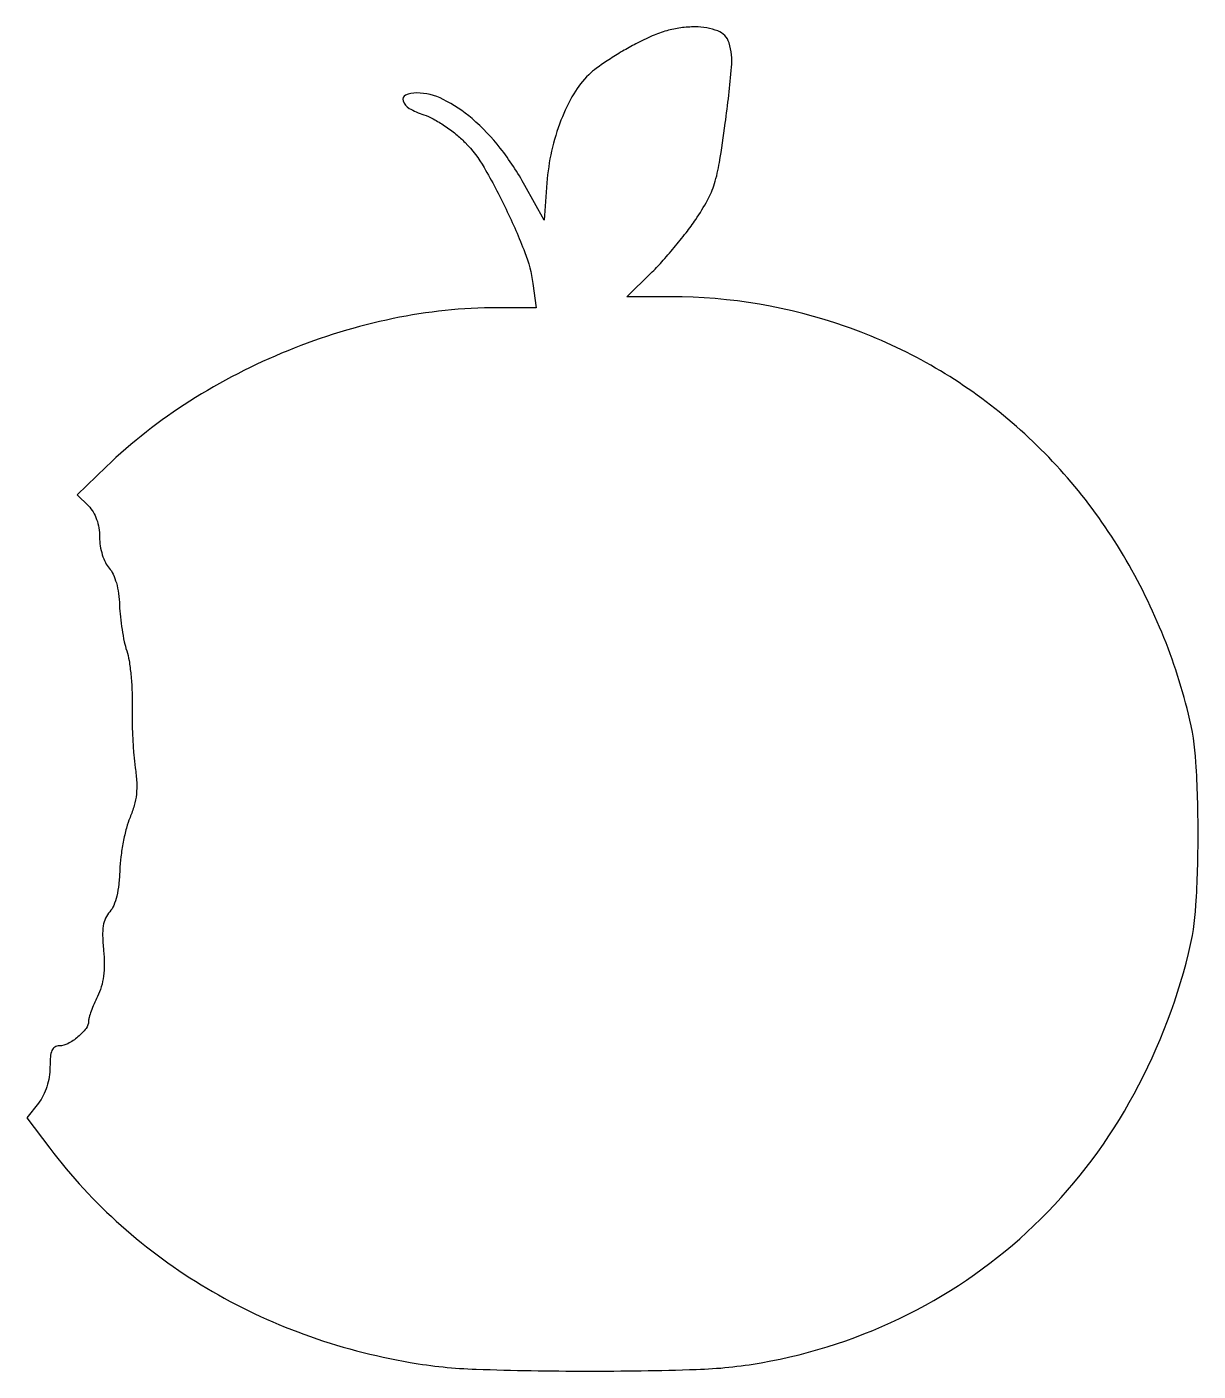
# Model space of a CAD drawing. Extents: x 0 to 212, y 0 to 244.
import ezdxf

# ---------------------------------------------------------------- set-up
doc = ezdxf.new("R2010")
doc.units = 0

msp = doc.modelspace()

# ---------------------------------------------------------------- linework, layer by layer
msp.add_lwpolyline([(110.351546, 240.932166, 0.01334), (107.914902, 239.570622, 0.011549), (105.432396, 238.016525, 0.011695), (103.248396, 236.503641, 0.032953), (101.822568, 235.3146, 0.070547), (99.095501, 231.865097, 0.039578), (96.771534, 227.041661, 0.037084), (95.071301, 221.461138, 0.037292), (94.218098, 215.701099), (93.724267, 208.902198), (90.237264, 215.193616, 0.038839), (85.759552, 221.972652, 0.050746), (80.629099, 227.34059, 0.059197), (75.378624, 230.843579, 0.118069), (70.54966, 232, 0.100062), (68.573638, 231.600552, 0.391105), (68.103268, 230.564692, 0.187043), (69.219377, 229.210168, 0.04829), (71.856854, 228.047243, -0.04544), (73.595867, 227.292257, -0.022563), (75.652598, 226.043886, -0.022188), (77.683389, 224.547549, -0.030251), (79.362528, 223.014749, -0.061286), (82.807687, 218.464233, -0.019394), (86.80022, 210.921393, -0.01951), (90.204626, 203.06763, -0.058516), (91.666658, 197.41534), (92.271848, 193), (85.266914, 193, 0.051573), (66.29469, 191.037881, 0.044967), (47.190342, 185.212224, 0.044823), (29.37303, 176.039342, 0.050398), (14.221214, 164.140002), (8.942429, 159.057571), (10.971214, 157.028786, -0.060896), (11.833886, 155.925824, -0.050085), (12.473694, 154.57391, -0.046585), (12.867808, 153.02293, -0.038954), (13, 151.328741, 0.039768), (13.12521, 149.756994, 0.035496), (13.498544, 148.162174, 0.037236), (14.055289, 146.749229, 0.071565), (14.733916, 145.741525, -0.076897), (15.466511, 144.628386, -0.038699), (16.046535, 143.045411, -0.034111), (16.446066, 141.130265, -0.026049), (16.628693, 138.996629, 0.017727), (16.77339, 136.89524, 0.012893), (17.077127, 134.571656, 0.013055), (17.480261, 132.379597, 0.027705), (17.929388, 130.713956, -0.040157), (18.357847, 128.951698, -0.01461), (18.688815, 126.400599, -0.014377), (18.88982, 123.576078, -0.016654), (18.914051, 120.880111, 0.010972), (18.907384, 118.070362, 0.007617), (19.017873, 114.897023, 0.007686), (19.217328, 111.852012, 0.015677), (19.48539, 109.471456, -0.022839), (19.741921, 106.857208, -0.039483), (19.683463, 104.674896, -0.04233), (19.290793, 102.636607, -0.031403), (18.530473, 100.471456, 0.035419), (17.872484, 98.548507, 0.017063), (17.291699, 96.008114, 0.016825), (16.864012, 93.306197, 0.023114), (16.674523, 90.854038, -0.02009), (16.49483, 88.330111, -0.031718), (16.117765, 86.193337, -0.037768), (15.568416, 84.499286, -0.084407), (14.854389, 83.354038, 0.07537), (14.094709, 82.182946, 0.066358), (13.674466, 80.787319, 0.047469), (13.554471, 78.946382, 0.017388), (13.722899, 76.340742, -0.022273), (13.861876, 73.806481, -0.035243), (13.731019, 71.63582, -0.039835), (13.320938, 69.714652, -0.04323), (12.61851, 67.937104, 0.013312), (11.998911, 66.607621, 0.014908), (11.475437, 65.295794, 0.014301), (11.096781, 64.157995, 0.073298), (11, 63.50135, -0.164664), (10.544144, 62.15468, -0.054196), (9.082289, 60.619949, -0.053946), (7.268261, 59.39577, -0.122064), (5.671259, 59, 0.139437), (4.878678, 58.774586, 0.153311), (4.358098, 58.171822, 0.082014), (4.077237, 57.045864, 0.0202), (4, 55.134859, -0.039138), (3.859646, 53.344561, -0.038569), (3.441954, 51.588928, -0.039794), (2.777788, 49.974165, -0.049228), (1.90315, 48.604004), (-0.1937, 45.938291), (3.967186, 40.427237, 0.049052), (16.917375, 26.378236, 0.047922), (32.451893, 14.997479, 0.047154), (50.11635, 6.632367, 0.044494), (69.38099, 1.526072, 0.034076), (81.391614, 0.296149, 0.008239), (101.37479, -0.052451, 0.008165), (121.3352, 0.254274, 0.035341), (133.11901, 1.464556, 0.073051), (159.83247, 10.28285, 0.074903), (182.627568, 26.358179, 0.073712), (199.95588, 48.690216, 0.067457), (210.707109, 75.762688, 0.045639), (212.049937, 84.52289, 0.015223), (212.445142, 97.5, 0.015223), (212.049937, 110.47711, 0.045639), (210.707109, 119.237312, 0.07826), (197.78787, 149.835157, 0.084351), (176.342027, 174.089264, 0.085721), (148.410963, 189.619106, 0.084303), (116.723891, 195), (108.709763, 195), (113.104881, 199.287887, 0.016471), (115.057867, 201.322999, 0.009182), (117.306554, 203.920702, 0.009151), (119.487139, 206.634723, 0.014644), (121.236579, 209.037887, 0.025488), (123.375527, 212.534417, 0.050047), (124.638332, 215.537741, 0.034195), (125.542033, 219.403389, 0.006629), (126.600298, 226.5, 0.010843), (127.758159, 236.694905, 0.098961), (127.28841, 241.11502, 0.231748), (125.260366, 243.254717, 0.089418), (121.126297, 244, 0.033685), (118.508983, 243.82347, 0.035689), (115.990383, 243.297075, 0.032017), (113.349455, 242.358731, 0.019371)], format="xyb", close=True)

doc.saveas('drawing.dxf')
